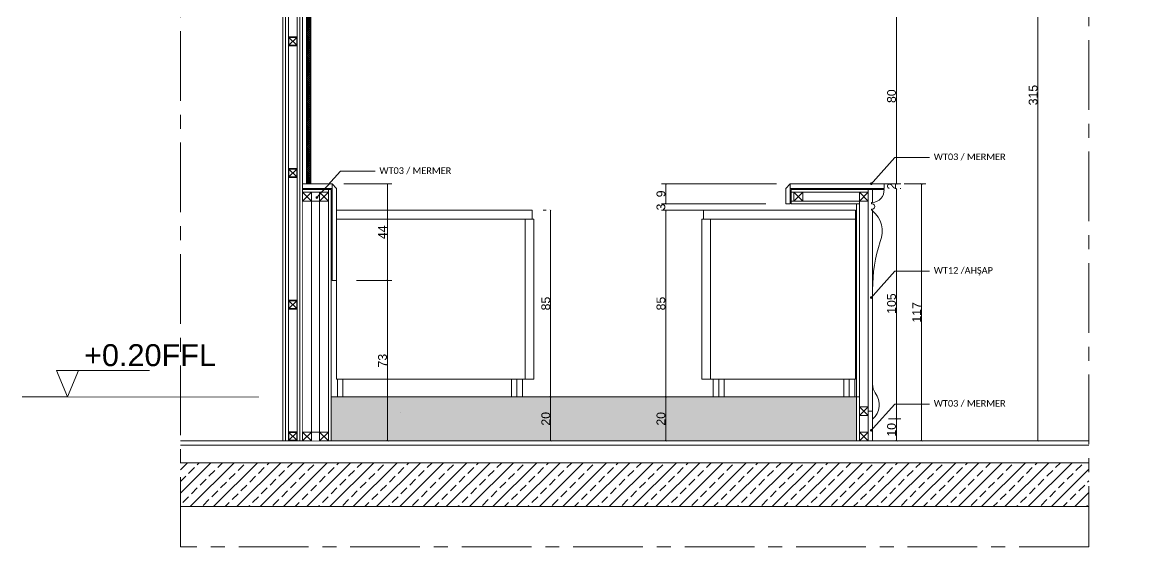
# Model space of a CAD drawing. Header units: millimetres. Extents: x 29001 to 40804, y -8833 to -5892.
# Drawn here: x 35260 to 35765, y -7241 to -7002 of the extents above; entities that cross this region are included whole.
import ezdxf
from ezdxf import colors
from ezdxf.entities.mleader import LeaderData, LeaderLine
from ezdxf.math import Vec2, Vec3

# ---------------------------------------------------------------- set-up
doc = ezdxf.new("R2010")
doc.units = ezdxf.units.MM
doc.linetypes.add('( Dashed )', pattern=[0.75, 0.5, -0.25])
doc.linetypes.add('CENTER', pattern=[50.8, 31.75, -6.35, 6.35, -6.35])
doc.layers.get('0').update_dxf_attribs({"lineweight": 0})
doc.layers.get('Defpoints').update_dxf_attribs({"lineweight": 0})
for name, color, linetype, lineweight in [('Auto-Metal', 71, 'Continuous', 0), ('wipeout', 254, 'Continuous', 0), ('xxx_Auto_Duvar_Duvar Gorunus 01', 253, 'Continuous', 0), ('xxx_Auto_Duvar_Duvar Plan Kesit', 7, 'Continuous', 0), ('xxx_Auto_Duvar_Yesil Alcipan', 93, 'Continuous', 0), ('xxx_Auto_Kaplama_Ahşap', 34, 'Continuous', 0), ('xxx_Auto_Kaplama_Ahşap Tarama', 16, 'Continuous', 0), ('xxx_Auto_Kaplama_Aluminyum', 133, 'Continuous', 0), ('xxx_Auto_Kaplama_Mermer', 23, 'Continuous', 0), ('xxx_Auto_Kaplama_Mermer Tarama', 45, 'Continuous', 0), ('xxx_Auto_Konstruksiyon_Metal', 141, 'Continuous', 0), ('xxx_Auto_Konstruksiyon_Metal Ince', 161, 'Continuous', 0), ('xxx_Auto_Olcu_Ic', 33, 'Continuous', 0), ('xxx_Auto_Tasiyici_KolonTarama', 253, 'Continuous', 0), ('xxx_Auto_Tefris_Mutfak', 251, 'Continuous', 0), ('xxx_Auto_Yardimci_Aks', 30, 'CENTER', 0), ('xxx_Auto_Yardimci_Kot', 21, 'Continuous', 0), ('xxx_Auto_Yardimci_Yazi', 7, 'Continuous', 0)]:
    doc.layers.add(name, color=color, linetype=linetype, lineweight=lineweight)
doc.styles.add('Arial', font='arial.ttf')
doc.styles.add('AUTOBAN', font='')
doc.styles.add('narrow', font='ARIALN.TTF', dxfattribs={"height": 4})
doc.styles.get("Standard").update_dxf_attribs({"font": 'arial.ttf'})
doc.styles.get('AUTOBAN').set_extended_font_data('Helvetica Normal Tr')
doc.dimstyles.new('AUTO_DIM_1-20', dxfattribs={"dimtxt": 4, "dimasz": 0.75, "dimexe": 2, "dimexo": 10, "dimgap": 0.2, "dimtad": 1, "dimdec": 0, "dimrnd": 0.5, "dimdsep": 46, "dimtxsty": 'AUTOBAN', "dimblk": 'ARCHTICK', "dimcen": 2, "dimclrd": 256, "dimclre": 256, "dimclrt": 256, "dimadec": 0, "dimazin": 0, "dimtfac": 1, "dimtdec": 0, "dimtix": 1, "dimtofl": 0, "dimtmove": 1, "dimatfit": 3, "dimfxl": 1, "dimtolj": 1, "dimtzin": 0, "dimlwd": -1, "dimlwe": -1, "dimarcsym": 0})

# ---------------------------------------------------------------- blocks, each defined once
blk = doc.blocks.new('40x40 kutu profil')
at = {"layer": 'xxx_Auto_Konstruksiyon_Metal'}
for points in [[(-1674.77, -595.98), (-1674.77, -599.98), (-1670.77, -599.98), (-1670.77, -595.98), (-1674.77, -595.98)], [(-1670.97, -596.18), (-1674.57, -599.78)], [(-1674.57, -596.18), (-1670.97, -599.78)]]:
    blk.add_lwpolyline(points, dxfattribs=at)
blk.add_lwpolyline([(-1674.57, -596.18), (-1674.57, -599.78), (-1670.97, -599.78), (-1670.97, -596.18)], close=True, dxfattribs=at)
blk = doc.blocks.new('5x5')
at = {"layer": 'xxx_Auto_Kaplama_Aluminyum'}
for p, q in [((5, 5), (0, 0)), ((5, 0), (0, 5))]:
    blk.add_line(p, q, dxfattribs=at)
blk.add_lwpolyline([(5, 0), (0, 0), (0, 5), (5, 5)], close=True, dxfattribs=at)
blk = doc.blocks.new('kes 01')
blk.add_wipeout([(0, 7), (0, 14), (2, 16), (44.84, 16), (44.84, 14), (44.34, 14), (44.34, 13.5), (44.84, 13.5), (44.81, 12.61), (44.66, 11.79), (44.29, 10.77), (43.87, 10.03), (43.42, 9.44), (42.9, 8.92), (42.35, 8.49), (41.68, 8.1), (41.07, 7.83), (40.38, 7.63), (39.99, 7.55), (39.57, 7.5), (39.07, 7.5), (39.07, 7), (39.57, 7), (39.82, 6.91), (40.13, 6.71), (40.31, 6.53), (40.42, 6.34), (40.51, 6.12), (40.56, 5.87), (40.54, 5.46), (40.48, 5.27), (40.36, 5.05), (40.16, 4.81), (40, 4.69), (39.7, 4.54), (39.57, 4.5), (39.07, 4.5), (39.07, 4), (39.57, 4), (39.57, 3.81), (39.78, 3.64), (39.96, 3.47), (40.31, 3.15), (40.53, 2.93), (40.75, 2.69), (40.97, 2.45), (41.11, 2.3), (41.25, 2.13), (41.41, 1.93), (41.57, 1.71), (41.7, 1.54), (41.92, 1.23), (42.04, 1.04), (42.23, 0.73), (42.35, 0.53), (42.48, 0.3), (42.59, 0.08), (42.73, -0.18), (42.85, -0.43), (42.96, -0.68), (43.09, -0.98), (43.22, -1.33), (43.32, -1.63), (43.49, -2.15), (43.7, -3.02), (43.88, -4.14), (43.93, -4.64), (43.96, -5.74), (43.9, -6.72), (43.76, -7.7), (43.56, -8.57), (43.28, -9.49), (43.01, -10.19), (42.75, -11.02), (42.62, -11.44), (42.25, -12.74), (41.91, -14.02), (41.44, -15.94), (41.05, -17.71), (40.75, -19.31), (40.36, -21.69), (40.17, -23.02), (40.07, -23.85), (39.89, -25.56), (39.73, -27.55), (39.64, -29.14), (39.61, -29.83), (39.59, -30.76), (39.57, -32.71), (39.57, -75.15), (39.92, -77.26), (40.36, -78.37), (41.5, -80.19), (42.12, -81.52), (42.57, -83.28), (42.61, -85.44), (42.29, -87.03), (41.81, -88.28), (40.91, -89.77), (39.57, -91.19), (39.57, -101), (32.32, -101), (32.32, -81), (32.32, -73), (-28.05, -73), (-28.05, -81), (-33.01, -81), (-33.01, -73), (-38.18, -73), (-38.18, 0), (-37.46, 0), (-37.46, 4), (31.82, 4), (32.32, -16), (32.32, 7)]).dxf.layer = 'wipeout'
at = {"layer": 'xxx_Auto_Duvar_Yesil Alcipan', "elevation": 0}
for points in [[(37.57, 12.25), (37.57, 13.5), (2.5, 13.5), (2.5, 12.25)], [(3.75, 12.25), (3.75, 8.25), (2.5, 8.25), (2.5, 12.25)], [(33.57, 7), (33.57, 8.25), (2.5, 8.25), (2.5, 7)], [(32.32, -101), (33.57, -101), (33.57, 7), (32.32, 7)]]:
    blk.add_lwpolyline(points, close=True, dxfattribs=at)
at = {"layer": 'xxx_Auto_Kaplama_Ahşap', "elevation": 0}
for points in [[(37.57, -87.5), (39.57, -87.5), (39.57, 4), (39.07, 4), (39.07, 4.5), (39.57, 4.5, 0.799999), (39.57, 7), (39.07, 7), (39.07, 7.5), (39.57, 7.5, 0.403291), (44.84, 13.5), (37.57, 13.5)], [(39.57, -75.15, 0.136772), (40.82, -79.19, -0.40283), (39.57, -91.19)]]:
    blk.add_lwpolyline(points, format="xyb", close=True, dxfattribs=at)
blk.add_lwpolyline([(39.57, 7.5), (39.57, 13.5)], dxfattribs=at)
blk.add_lwpolyline([(39.57, -32.19), (39.57, 3.81, -0.33204), (43.01, -10.19, 0.076082), (39.57, -32.19)], format="xyb", dxfattribs=at)
at = {"layer": 'xxx_Auto_Kaplama_Aluminyum'}
for points in [[(31.82, -73), (-38.18, -73), (-38.18, 0), (31.82, 0)], [(-37.46, 4), (31.82, 4), (31.82, 0), (-37.46, 0)], [(26.49, -81), (28.96, -81), (28.96, -73), (26.49, -73)], [(28.98, -81), (31.45, -81), (31.45, -73), (28.98, -73)]]:
    blk.add_lwpolyline(points, close=True, dxfattribs=at)
at = {"layer": 'xxx_Auto_Kaplama_Aluminyum', "elevation": 0}
for points in [[(-38.18, 0), (-34.24, 0), (-34.24, -73), (-38.18, -73)], [(-33.01, -81), (-30.54, -81), (-30.54, -73), (-33.01, -73)], [(-30.53, -81), (-28.05, -81), (-28.05, -73), (-30.53, -73)]]:
    blk.add_lwpolyline(points, close=True, dxfattribs=at)
at = {"layer": 'xxx_Auto_Kaplama_Mermer'}
for points in [[(2, 7), (2, 16), (0, 14), (0, 7)], [(2, 16), (44.84, 16), (44.84, 14), (2, 14)]]:
    blk.add_lwpolyline(points, close=True, dxfattribs=at)
at = {"layer": 'xxx_Auto_Kaplama_Mermer', "elevation": 0}
blk.add_lwpolyline([(44.34, 14), (44.34, 13.5)], dxfattribs=at)
blk.add_lwpolyline([(37.57, -101), (39.57, -101), (39.57, -87.5), (37.57, -87.5)], close=True, dxfattribs=at)
at = {"layer": 'xxx_Auto_Tefris_Mutfak', "elevation": 0}
for points in [[(32.32, -81), (33.32, -81)], [(39.57, -101), (37.57, -101)]]:
    blk.add_lwpolyline(points, dxfattribs=at)
at = {"layer": 'Auto-Metal', "xscale": -0.8, "yscale": 0.8, "zscale": 0.8}
for p in [(7.75, 8.25, 0), (37.57, 8.25, 0), (37.57, -89.5, 0), (37.57, -101, 0)]:
    blk.add_blockref('5x5', p, dxfattribs=at)
blk = doc.blocks.new('xx arka tezg')
blk.add_wipeout([(-104.59, 39), (-91.09, 39), (-89.09, 37), (-89.09, 27.02), (0, 27.02), (0, 23.02), (0.72, 23.02), (0.72, -50), (-4.45, -50), (-4.45, -58), (-9.41, -58), (-9.41, -50), (-91.59, -50), (-91.59, -78), (-104.59, -78)]).translate(0, 0, 0).dxf.layer = 'wipeout'
at = {"layer": 'xxx_Auto_Duvar_Yesil Alcipan', "elevation": 0}
for points in [[(-104.59, 35.25), (-104.59, 36.5), (-92.84, 36.5), (-92.84, 35.25)], [(-92.84, 36.5), (-92.84, -78), (-91.59, -78), (-91.59, 36.5)]]:
    blk.add_lwpolyline(points, close=True, dxfattribs=at)
at = {"layer": 'xxx_Auto_Kaplama_Aluminyum'}
for p, q in [((0.72, 23.02, -0.05), (-88.09, 23.02, 0)), ((0.72, -50, -0.05), (-88.09, -50))]:
    blk.add_line(p, q, dxfattribs=at)
for points in [[(0, 27.02), (-89.09, 27.02), (-89.09, 23.02), (0, 23.02)], [(-89.09, -50), (0.72, -50), (0.72, 23.02), (-89.09, 23.02)], [(-86.25, -58), (-88.72, -58), (-88.72, -50), (-86.25, -50)]]:
    blk.add_lwpolyline(points, close=True, dxfattribs=at)
at = {"layer": 'xxx_Auto_Kaplama_Aluminyum', "elevation": 0}
for points in [[(0.72, 23.02), (-3.22, 23.02), (-3.22, -50), (0.72, -50)], [(-6.94, -58), (-9.41, -58), (-9.41, -50), (-6.94, -50)], [(-4.45, -58), (-6.93, -58), (-6.93, -50), (-4.45, -50)]]:
    blk.add_lwpolyline(points, close=True, dxfattribs=at)
at = {"layer": 'xxx_Auto_Kaplama_Mermer', "elevation": 0}
blk.add_lwpolyline([(-104.59, 39), (-104.59, 37), (-91.09, 37), (-91.09, 39)], close=True, dxfattribs=at)
at = {"layer": 'xxx_Auto_Kaplama_Mermer'}
blk.add_lwpolyline([(-91.09, -5), (-91.09, 39), (-89.09, 37), (-89.09, -5)], close=True, dxfattribs=at)
at = {"layer": 'xxx_Auto_Konstruksiyon_Metal Ince', "linetype": 'Continuous', "elevation": 0}
blk.add_lwpolyline([(-96.84, 31.25), (-104.59, 31.25), (-104.59, 35.25), (-96.84, 35.25)], close=True, dxfattribs=at)
at = {"layer": 'xxx_Auto_Konstruksiyon_Metal Ince', "linetype": 'Continuous'}
for points, elevation in [([(-100.59, 31.25), (-100.59, -74)], -0.05), ([(-96.84, 31.25), (-96.84, -74)], 0), ([(-100.59, -74), (-96.84, -74)], -0.05)]:
    blk.add_lwpolyline(points, dxfattribs=dict(at, elevation=elevation))
at = {"layer": 'Auto-Metal', "xscale": -0.8, "yscale": 0.8, "zscale": 0.8}
for p in [(-100.59, 31.25, -0.05), (-92.84, 31.25, 0), (-100.59, -78, -0.05), (-92.84, -78, 0)]:
    blk.add_blockref('5x5', p, dxfattribs=at)
blk = doc.blocks.new('yük dos 20cm')
at = {"true_color": 0x7e837c}
h = blk.add_hatch(color=8, dxfattribs=at)
h.dxf.hatch_style = 1
h.paths.add_polyline_path([(0, -20), (239.46, -20.02), (239.46, -0.02), (0, 0)])
at = {"layer": 'xxx_Auto_Kaplama_Mermer'}
blk.add_lwpolyline([(0, -20), (239.46, -20), (239.46, 0), (0, 0)], close=True, dxfattribs=at)
blk = doc.blocks.new('_ArchTick')
at = {"color": 0, "linetype": 'ByBlock', "const_width": 0.15}
blk.add_lwpolyline([(-0.5, -0.5), (0.5, 0.5)], dxfattribs=at)
blk = doc.blocks.new('*D233')
at = {"layer": 'Defpoints', "color": 0, "transparency": 16777216}
for p in [(35651.99, -7075.33), (35669.94, -7075.33), (35668.23, -7192.33, 0.02)]:
    blk.add_point(p, dxfattribs=at)
at = {"layer": 'xxx_Auto_Olcu_Ic', "transparency": 16777216}
for p, q in [((35661.99, -7075.33), (35671.94, -7075.33)), ((35669.94, -7192.33), (35669.94, -7075.33)), ((35678.23, -7192.33), (35671.94, -7192.33))]:
    blk.add_line(p, q, dxfattribs=at)
at = {"layer": 'xxx_Auto_Olcu_Ic', "transparency": 16777216, "xscale": 0.75, "yscale": 0.75, "zscale": 0.75}
for p, rotation in [((35669.94, -7075.33), 90), ((35669.94, -7192.33), 270)]:
    blk.add_blockref('_ArchTick', p, dxfattribs=dict(at, rotation=rotation))
at = {"layer": 'xxx_Auto_Olcu_Ic', "transparency": 16777216, "insert": (35667.74, -7133.83), "char_height": 4, "attachment_point": 5, "rotation": 90, "style": 'AUTOBAN'}
blk.add_mtext('\\A1;117', dxfattribs=at)
blk = doc.blocks.new('*D234')
at = {"layer": 'Defpoints', "color": 0, "transparency": 16777216}
for p in [(35644.72, -6995.32), (35658.5, -6995.32), (35640.55, -7075.33)]:
    blk.add_point(p, dxfattribs=at)
at = {"layer": 'xxx_Auto_Olcu_Ic', "transparency": 16777216}
for p, q in [((35654.72, -6995.32), (35660.5, -6995.32)), ((35658.5, -7075.33), (35658.5, -6995.32)), ((35650.55, -7075.33), (35660.5, -7075.33))]:
    blk.add_line(p, q, dxfattribs=at)
at = {"layer": 'xxx_Auto_Olcu_Ic', "transparency": 16777216, "xscale": 0.75, "yscale": 0.75, "zscale": 0.75}
for p, rotation in [((35658.5, -6995.32), 90), ((35658.5, -7075.33), 270)]:
    blk.add_blockref('_ArchTick', p, dxfattribs=dict(at, rotation=rotation))
at = {"layer": 'xxx_Auto_Olcu_Ic', "transparency": 16777216, "insert": (35656.3, -7035.32), "char_height": 4, "attachment_point": 5, "rotation": 90, "style": 'AUTOBAN'}
blk.add_mtext('\\A1;80', dxfattribs=at)
blk = doc.blocks.new('_Dot')
at = {"color": 0, "linetype": 'ByBlock', "lineweight": -2}
blk.add_line((-0.5, 0), (-1, 0), dxfattribs=at)
at = {"color": 0, "linetype": 'ByBlock', "const_width": 0.5}
blk.add_lwpolyline([(-0.25, 0, 1), (0.25, 0, 1)], format="xyb", close=True, dxfattribs=at)
blk = doc.blocks.new('*D236')
at = {"layer": 'Defpoints', "color": 0, "transparency": 16777216}
for p in [(35507.57, -7087.31, 0.05), (35500.94, -7172.31), (35507.57, -7172.31, 0.05)]:
    blk.add_point(p, dxfattribs=at)
at = {"layer": 'xxx_Auto_Olcu_Ic', "transparency": 16777216}
for p, q in [((35497.57, -7087.31), (35498.94, -7087.31)), ((35500.94, -7087.31), (35500.94, -7172.31)), ((35497.57, -7172.31), (35498.94, -7172.31))]:
    blk.add_line(p, q, dxfattribs=at)
at = {"layer": 'xxx_Auto_Olcu_Ic', "transparency": 16777216, "xscale": 0.75, "yscale": 0.75, "zscale": 0.75}
for p, rotation in [((35500.94, -7087.31), 90), ((35500.94, -7172.31), 270)]:
    blk.add_blockref('_ArchTick', p, dxfattribs=dict(at, rotation=rotation))
at = {"layer": 'xxx_Auto_Olcu_Ic', "transparency": 16777216, "insert": (35498.74, -7129.81), "char_height": 4, "attachment_point": 5, "rotation": 90, "style": 'AUTOBAN'}
blk.add_mtext('\\A1;85', dxfattribs=at)
blk = doc.blocks.new('*D237')
at = {"layer": 'Defpoints', "color": 0, "transparency": 16777216}
for p in [(35644.91, -7182.31, 0), (35658.5, -7182.31), (35644.91, -7192.33)]:
    blk.add_point(p, dxfattribs=at)
at = {"layer": 'xxx_Auto_Olcu_Ic', "transparency": 16777216}
for p, q in [((35654.91, -7182.31), (35660.5, -7182.31)), ((35658.5, -7192.33), (35658.5, -7182.31)), ((35654.91, -7192.33), (35660.5, -7192.33))]:
    blk.add_line(p, q, dxfattribs=at)
at = {"layer": 'xxx_Auto_Olcu_Ic', "transparency": 16777216, "xscale": 0.75, "yscale": 0.75, "zscale": 0.75}
for p, rotation in [((35658.5, -7182.31), 90), ((35658.5, -7192.33), 270)]:
    blk.add_blockref('_ArchTick', p, dxfattribs=dict(at, rotation=rotation))
at = {"layer": 'xxx_Auto_Olcu_Ic', "transparency": 16777216, "insert": (35656.3, -7187.32), "char_height": 4, "attachment_point": 5, "rotation": 90, "style": 'AUTOBAN'}
blk.add_mtext('\\A1;10', dxfattribs=at)
blk = doc.blocks.new('*D238')
at = {"layer": 'Defpoints', "color": 0, "transparency": 16777216}
for p in [(35650.18, -7077.33), (35658.5, -7077.33), (35644.91, -7182.31, 0)]:
    blk.add_point(p, dxfattribs=at)
at = {"layer": 'xxx_Auto_Olcu_Ic', "transparency": 16777216}
for p, q in [((35658.5, -7182.31), (35658.5, -7077.33)), ((35660.18, -7077.33), (35660.5, -7077.33)), ((35654.91, -7182.31), (35660.5, -7182.31))]:
    blk.add_line(p, q, dxfattribs=at)
at = {"layer": 'xxx_Auto_Olcu_Ic', "transparency": 16777216, "xscale": 0.75, "yscale": 0.75, "zscale": 0.75}
for p, rotation in [((35658.5, -7077.33), 90), ((35658.5, -7182.31), 270)]:
    blk.add_blockref('_ArchTick', p, dxfattribs=dict(at, rotation=rotation))
at = {"layer": 'xxx_Auto_Olcu_Ic', "transparency": 16777216, "insert": (35656.3, -7129.82), "char_height": 4, "attachment_point": 5, "rotation": 90, "style": 'AUTOBAN'}
blk.add_mtext('\\A1;105', dxfattribs=at)
blk = doc.blocks.new('*D239')
at = {"layer": 'Defpoints', "color": 0, "transparency": 16777216}
for p in [(35650.18, -7075.33), (35650.18, -7077.33), (35658.5, -7075.33)]:
    blk.add_point(p, dxfattribs=at)
at = {"layer": 'xxx_Auto_Olcu_Ic', "transparency": 16777216}
for p, q in [((35658.5, -7075.33), (35658.5, -7074.58)), ((35658.5, -7077.33), (35658.5, -7078.08)), ((35660.18, -7075.33), (35660.5, -7075.33)), ((35660.18, -7077.33), (35660.5, -7077.33))]:
    blk.add_line(p, q, dxfattribs=at)
at = {"layer": 'xxx_Auto_Olcu_Ic', "transparency": 16777216, "xscale": 0.75, "yscale": 0.75, "zscale": 0.75}
for p, rotation in [((35658.5, -7075.33), 270), ((35658.5, -7077.33), 90)]:
    blk.add_blockref('_ArchTick', p, dxfattribs=dict(at, rotation=rotation))
at = {"layer": 'xxx_Auto_Olcu_Ic', "transparency": 16777216, "insert": (35656.3, -7076.33), "char_height": 4, "attachment_point": 5, "rotation": 90, "style": 'AUTOBAN'}
blk.add_mtext('\\A1;2', dxfattribs=at)
blk = doc.blocks.new('*D240')
at = {"layer": 'Defpoints', "color": 0, "transparency": 16777216}
for p in [(35505.19, -7172.31, 0.05), (35500.94, -7192.31), (35505.19, -7192.31, 0.05)]:
    blk.add_point(p, dxfattribs=at)
at = {"layer": 'xxx_Auto_Olcu_Ic', "transparency": 16777216}
for p, q in [((35495.19, -7172.31), (35498.94, -7172.31)), ((35500.94, -7172.31), (35500.94, -7192.31)), ((35495.19, -7192.31), (35498.94, -7192.31))]:
    blk.add_line(p, q, dxfattribs=at)
at = {"layer": 'xxx_Auto_Olcu_Ic', "transparency": 16777216, "xscale": 0.75, "yscale": 0.75, "zscale": 0.75}
for p, rotation in [((35500.94, -7172.31), 90), ((35500.94, -7192.31), 270)]:
    blk.add_blockref('_ArchTick', p, dxfattribs=dict(at, rotation=rotation))
at = {"layer": 'xxx_Auto_Olcu_Ic', "transparency": 16777216, "insert": (35498.74, -7182.31), "char_height": 4, "attachment_point": 5, "rotation": 90, "style": 'AUTOBAN'}
blk.add_mtext('\\A1;20', dxfattribs=at)
blk = doc.blocks.new('*D241')
at = {"layer": 'Defpoints', "color": 0, "transparency": 16777216}
for p in [(35553.42, -7172.31), (35566.91, -7172.31, 0.05), (35566.91, -7192.33, 0.02)]:
    blk.add_point(p, dxfattribs=at)
at = {"layer": 'xxx_Auto_Olcu_Ic', "transparency": 16777216}
for p, q in [((35556.91, -7172.31), (35551.42, -7172.31)), ((35553.42, -7192.33), (35553.42, -7172.31)), ((35556.91, -7192.33), (35551.42, -7192.33))]:
    blk.add_line(p, q, dxfattribs=at)
at = {"layer": 'xxx_Auto_Olcu_Ic', "transparency": 16777216, "xscale": 0.75, "yscale": 0.75, "zscale": 0.75}
for p, rotation in [((35553.42, -7172.31), 90), ((35553.42, -7192.33), 270)]:
    blk.add_blockref('_ArchTick', p, dxfattribs=dict(at, rotation=rotation))
at = {"layer": 'xxx_Auto_Olcu_Ic', "transparency": 16777216, "insert": (35551.22, -7182.32), "char_height": 4, "attachment_point": 5, "rotation": 90, "style": 'AUTOBAN'}
blk.add_mtext('\\A1;20', dxfattribs=at)
blk = doc.blocks.new('*D242')
at = {"layer": 'Defpoints', "color": 0, "transparency": 16777216}
for p in [(35553.42, -7087.33), (35585.05, -7087.33), (35566.91, -7172.31, 0.05)]:
    blk.add_point(p, dxfattribs=at)
at = {"layer": 'xxx_Auto_Olcu_Ic', "transparency": 16777216}
for p, q in [((35575.05, -7087.33), (35551.42, -7087.33)), ((35553.42, -7172.31), (35553.42, -7087.33)), ((35556.91, -7172.31), (35551.42, -7172.31))]:
    blk.add_line(p, q, dxfattribs=at)
at = {"layer": 'xxx_Auto_Olcu_Ic', "transparency": 16777216, "xscale": 0.75, "yscale": 0.75, "zscale": 0.75}
for p, rotation in [((35553.42, -7087.33), 90), ((35553.42, -7172.31), 270)]:
    blk.add_blockref('_ArchTick', p, dxfattribs=dict(at, rotation=rotation))
at = {"layer": 'xxx_Auto_Olcu_Ic', "transparency": 16777216, "insert": (35551.22, -7129.82), "char_height": 4, "attachment_point": 5, "rotation": 90, "style": 'AUTOBAN'}
blk.add_mtext('\\A1;85', dxfattribs=at)
blk = doc.blocks.new('*D243')
at = {"layer": 'Defpoints', "color": 0, "transparency": 16777216}
for p in [(35553.42, -7084.33), (35585.05, -7087.33), (35609.06, -7084.33)]:
    blk.add_point(p, dxfattribs=at)
at = {"layer": 'xxx_Auto_Olcu_Ic', "transparency": 16777216}
for p, q in [((35599.06, -7084.33), (35551.42, -7084.33)), ((35575.05, -7087.33), (35551.42, -7087.33)), ((35553.42, -7084.33), (35553.42, -7083.58)), ((35553.42, -7087.33), (35553.42, -7088.08))]:
    blk.add_line(p, q, dxfattribs=at)
at = {"layer": 'xxx_Auto_Olcu_Ic', "transparency": 16777216, "xscale": 0.75, "yscale": 0.75, "zscale": 0.75}
for p, rotation in [((35553.42, -7084.33), 270), ((35553.42, -7087.33), 90)]:
    blk.add_blockref('_ArchTick', p, dxfattribs=dict(at, rotation=rotation))
at = {"layer": 'xxx_Auto_Olcu_Ic', "transparency": 16777216, "insert": (35551.22, -7085.83), "char_height": 4, "attachment_point": 5, "rotation": 90, "style": 'AUTOBAN'}
blk.add_mtext('\\A1;3', dxfattribs=at)
blk = doc.blocks.new('*D244')
at = {"layer": 'Defpoints', "color": 0, "transparency": 16777216}
for p in [(35553.42, -7075.33), (35613.83, -7075.33), (35609.06, -7084.33)]:
    blk.add_point(p, dxfattribs=at)
at = {"layer": 'xxx_Auto_Olcu_Ic', "transparency": 16777216}
for p, q in [((35603.83, -7075.33), (35551.42, -7075.33)), ((35553.42, -7084.33), (35553.42, -7075.33)), ((35599.06, -7084.33), (35551.42, -7084.33))]:
    blk.add_line(p, q, dxfattribs=at)
at = {"layer": 'xxx_Auto_Olcu_Ic', "transparency": 16777216, "xscale": 0.75, "yscale": 0.75, "zscale": 0.75}
for p, rotation in [((35553.42, -7075.33), 90), ((35553.42, -7084.33), 270)]:
    blk.add_blockref('_ArchTick', p, dxfattribs=dict(at, rotation=rotation))
at = {"layer": 'xxx_Auto_Olcu_Ic', "transparency": 16777216, "insert": (35551.22, -7079.83), "char_height": 4, "attachment_point": 5, "rotation": 90, "style": 'AUTOBAN'}
blk.add_mtext('\\A1;9', dxfattribs=at)
blk = doc.blocks.new('*D245')
at = {"layer": 'Defpoints', "color": 0, "transparency": 16777216}
for p in [(35402.41, -7119.33, 0.05), (35426.53, -7119.33), (35411.77, -7192.33, -2.8)]:
    blk.add_point(p, dxfattribs=at)
at = {"layer": 'xxx_Auto_Olcu_Ic', "transparency": 16777216}
for p, q in [((35412.41, -7119.33), (35428.53, -7119.33)), ((35426.53, -7192.33), (35426.53, -7119.33)), ((35421.77, -7192.33), (35428.53, -7192.33))]:
    blk.add_line(p, q, dxfattribs=at)
at = {"layer": 'xxx_Auto_Olcu_Ic', "transparency": 16777216, "xscale": 0.75, "yscale": 0.75, "zscale": 0.75}
for p, rotation in [((35426.53, -7119.33), 90), ((35426.53, -7192.33), 270)]:
    blk.add_blockref('_ArchTick', p, dxfattribs=dict(at, rotation=rotation))
at = {"layer": 'xxx_Auto_Olcu_Ic', "transparency": 16777216, "insert": (35424.33, -7155.83), "char_height": 4, "attachment_point": 5, "rotation": 90, "style": 'AUTOBAN'}
blk.add_mtext('\\A1;73', dxfattribs=at)
blk = doc.blocks.new('*D246')
at = {"layer": 'Defpoints', "color": 0, "transparency": 16777216}
for p in [(35396.69, -7075.33, 0.05), (35426.53, -7075.33), (35402.41, -7119.33, 0.05)]:
    blk.add_point(p, dxfattribs=at)
at = {"layer": 'xxx_Auto_Olcu_Ic', "transparency": 16777216}
for p, q in [((35406.69, -7075.33), (35428.53, -7075.33)), ((35426.53, -7119.33), (35426.53, -7075.33)), ((35412.41, -7119.33), (35428.53, -7119.33))]:
    blk.add_line(p, q, dxfattribs=at)
at = {"layer": 'xxx_Auto_Olcu_Ic', "transparency": 16777216, "xscale": 0.75, "yscale": 0.75, "zscale": 0.75}
for p, rotation in [((35426.53, -7075.33), 90), ((35426.53, -7119.33), 270)]:
    blk.add_blockref('_ArchTick', p, dxfattribs=dict(at, rotation=rotation))
at = {"layer": 'xxx_Auto_Olcu_Ic', "transparency": 16777216, "insert": (35424.33, -7097.33), "char_height": 4, "attachment_point": 5, "rotation": 90, "style": 'AUTOBAN'}
blk.add_mtext('\\A1;44', dxfattribs=at)
blk = doc.blocks.new('*D247')
at = {"layer": 'Defpoints', "color": 0, "transparency": 16777216}
for p in [(35720.62, -6877.33, 0), (35723.03, -6877.33), (35720.62, -7192.33, 0.02)]:
    blk.add_point(p, dxfattribs=at)
at = {"layer": 'xxx_Auto_Olcu_Ic', "transparency": 16777216}
for p, q in [((35723.03, -7192.33), (35723.03, -6877.33)), ((35730.62, -6877.33), (35725.03, -6877.33)), ((35730.62, -7192.33), (35725.03, -7192.33))]:
    blk.add_line(p, q, dxfattribs=at)
at = {"layer": 'xxx_Auto_Olcu_Ic', "transparency": 16777216, "xscale": 0.75, "yscale": 0.75, "zscale": 0.75}
for p, rotation in [((35723.03, -6877.33), 90), ((35723.03, -7192.33), 270)]:
    blk.add_blockref('_ArchTick', p, dxfattribs=dict(at, rotation=rotation))
at = {"layer": 'xxx_Auto_Olcu_Ic', "transparency": 16777216, "insert": (35720.83, -7034.83), "char_height": 4, "attachment_point": 5, "rotation": 90, "style": 'AUTOBAN'}
blk.add_mtext('\\A1;315', dxfattribs=at)
blk = doc.blocks.new('AUTOBAN_TAG_HEIGHTS')
at = {"extrusion": (4.37748e-19, -0.000522952, 1)}
for p, q in [((-31588, 44961.5, 0), (-31164.1, 44961.5, 0)), ((-31744.5, 44841.5, 0), (-31538, 44841.5, 0))]:
    blk.add_line(p, q, dxfattribs=at)
at = {"elevation": 0}
blk.add_lwpolyline([(-31588, 44961.5), (-31538, 44841.5), (-31488, 44961.5)], dxfattribs=at)
at = {"extrusion": (4.37748e-19, -0.000522952, 1)}
for tag, p in [('FFL_LEVEL', (-31462.6, 44901.5, -23.5)), ('SSL_LEVEL', (-31462.6, 44797.4, -23.4))]:
    blk.add_attdef(tag, p, '', height=100, dxfattribs=at)

msp = doc.modelspace()

# ---------------------------------------------------------------- hatches: boundary and pattern name
at = {"layer": 'xxx_Auto_Kaplama_Ahşap Tarama', "linetype": 'Continuous'}
h = msp.add_hatch(dxfattribs=at)
h.set_pattern_fill('ANSI37', color=256, scale=0.2)
h.set_pattern_definition([(45, (-27946.1634, 38941.3167), (-0.449012806, 0.449012806), []), (135, (-27946.1634, 38941.3167), (-0.449012806, -0.449012806), [])])
h.paths.add_polyline_path([(35391.72, -6877.33), (35389.72, -6877.33), (35389.72, -7082.33), (35391.72, -7082.33)])
h.paths.add_polyline_path([(35389.72, -6877.33), (35389.72, -7082.33)], flags=16)
at = {"layer": 'xxx_Auto_Tasiyici_KolonTarama'}
h = msp.add_hatch(dxfattribs=at)
h.set_pattern_fill('ANSI33', color=256, scale=30)
h.set_pattern_definition([(45, (-17593.6515, -31048.194), (-5.3033009, 5.3033009), []), (45, (-17588.348, -31048.194), (-5.3033009, 5.3033009), [3.75, -1.875])])
h.paths.add_polyline_path([(35332.3, -7202.33), (35332.3, -7222.33), (35746.18, -7222.33), (35746.18, -7202.33)])

# ---------------------------------------------------------------- linework, layer by layer
msp.add_line((35746.18, -7202.33), (35332.3, -7202.33))
at = {"layer": 'xxx_Auto_Duvar_Duvar Gorunus 01', "linetype": 'Continuous', "elevation": 4.59}
msp.add_lwpolyline([(35432.32, -7179.31), (35432.32, -7179.31)], dxfattribs=at)
at = {"layer": 'xxx_Auto_Duvar_Duvar Plan Kesit'}
for points in [[(35332.3, -7202.33), (35746.18, -7202.33)], [(35746.18, -7222.33), (35332.3, -7222.33)]]:
    msp.add_lwpolyline(points, dxfattribs=at)
at = {"layer": 'xxx_Auto_Duvar_Yesil Alcipan'}
for points in [[(35380.17, -6704.33), (35378.92, -6704.33), (35378.92, -7192.33), (35380.17, -7192.33)], [(35381.42, -6704.33), (35380.17, -6704.33), (35380.17, -7192.33), (35381.42, -7192.33)], [(35386.67, -6704.33), (35385.42, -6704.33), (35385.42, -7192.33), (35386.67, -7192.33)], [(35387.92, -6704.33), (35386.67, -6704.33), (35386.67, -7192.33), (35387.92, -7192.33)]]:
    msp.add_lwpolyline(points, close=True, dxfattribs=at)
at = {"layer": 'xxx_Auto_Kaplama_Ahşap'}
for points in [[(35389.72, -6877.33), (35387.92, -6877.33), (35387.92, -7082.33), (35389.72, -7082.33)], [(35391.72, -6877.33), (35389.72, -6877.33), (35389.72, -7082.33), (35391.72, -7082.33)]]:
    msp.add_lwpolyline(points, close=True, dxfattribs=at)
at = {"layer": 'xxx_Auto_Kaplama_Ahşap', "elevation": 0.05}
msp.add_lwpolyline([(35387.92, -7082.33), (35387.92, -6879.32)], dxfattribs=at)
at = {"layer": 'xxx_Auto_Kaplama_Mermer', "elevation": 0.02}
for points in [[(35746.18, -7192.33), (35332.3, -7192.33)], [(35746.18, -7194.33), (35332.3, -7194.33)]]:
    msp.add_lwpolyline(points, dxfattribs=at)
at = {"layer": 'xxx_Auto_Kaplama_Mermer Tarama', "linetype": 'Continuous', "elevation": -2.8}
msp.add_lwpolyline([(35391.72, -7192.33), (35431.82, -7192.33)], dxfattribs=at)
at = {"layer": 'xxx_Auto_Konstruksiyon_Metal'}
msp.add_lwpolyline([(35385.42, -7188.33), (35385.42, -6704.33)], dxfattribs=at)
at = {"layer": 'xxx_Auto_Yardimci_Kot', "linetype": '( Dashed )', "ltscale": 10, "const_width": 0.3, "elevation": 0}
msp.add_lwpolyline([(35280.76, -7172.33), (35367.98, -7172.33)], dxfattribs=at)

# ---------------------------------------------------------------- block references
at = {"layer": 'xxx_Auto_Konstruksiyon_Metal', "xscale": -1, "rotation": 180}
for p in [(37056.19, -7608.3), (37056.18, -7668.3), (37056.18, -7728.3), (37056.18, -7788.3)]:
    msp.add_blockref('40x40 kutu profil', p, dxfattribs=at)
at = {"layer": 'xxx_Auto_Yardimci_Kot'}
ref = msp.add_blockref('AUTOBAN_TAG_HEIGHTS', (38434.56, -11656.47, 0), dxfattribs=dict(at, xscale=0.1, yscale=0.1, zscale=0.1))
ref.add_attrib('FFL_LEVEL', '+0.20FFL', (35288.3, -7158.32, 3.74), dxfattribs={"layer": '0', "extrusion": (4.37748e-19, -0.000522952, 1), "height": 10, "style": 'Arial'})

# ---------------------------------------------------------------- dimensions: what is measured, and where the dimension line sits
at = {"layer": 'xxx_Auto_Olcu_Ic'}
for base, p1, p2, picture, middle in [((35723.03, -6877.33), (35720.62, -7192.33, 0.02), (35720.62, -6877.33, 0), '*D247', (35720.83, -7034.83)), ((35500.94, -7172.31), (35507.57, -7087.31, 0.05), (35507.57, -7172.31, 0.05), '*D236', (35498.74, -7129.81)), ((35553.42, -7172.31), (35566.91, -7192.33, 0.02), (35566.91, -7172.31, 0.05), '*D241', (35551.22, -7182.32))]:
    dim = msp.add_linear_dim(base=base, p1=p1, p2=p2, angle=90, dimstyle='AUTO_DIM_1-20', dxfattribs=at)
    dim.commit()
    dim.dimension.update_dxf_attribs({"geometry": picture, "text_midpoint": middle})

# ---------------------------------------------------------------- next in the draw order: block references
at = {"color": 3}
for name, p in [('xx arka tezg', (35492.5, -7114.33, 0.05)), ('kes 01', (35608.06, -7091.33))]:
    msp.add_blockref(name, p, dxfattribs=at)

# ---------------------------------------------------------------- next in the draw order: linework, layer by layer
at = {"layer": 'xxx_Auto_Yardimci_Aks'}
msp.add_lwpolyline([(35332.3, -6654.19), (35746.18, -6654.19), (35746.18, -7240.64), (35332.3, -7240.64)], close=True, dxfattribs=at)

# ---------------------------------------------------------------- next in the draw order: block references
at = {"color": 3}
msp.add_blockref('yük dos 20cm', (35400.91, -7172.31, 0.05), dxfattribs=at)

# ---------------------------------------------------------------- next in the draw order: dimensions: what is measured, and where the dimension line sits
at = {"layer": 'xxx_Auto_Olcu_Ic'}
for base, p1, p2, picture, middle in [((35658.5, -6995.32), (35640.55, -7075.33), (35644.72, -6995.32), '*D234', (35656.3, -7035.32)), ((35426.53, -7075.33), (35402.41, -7119.33, 0.05), (35396.69, -7075.33, 0.05), '*D246', (35424.33, -7097.33)), ((35553.42, -7075.33), (35609.06, -7084.33), (35613.83, -7075.33), '*D244', (35551.22, -7079.83)), ((35658.5, -7077.33), (35644.91, -7182.31, 0), (35650.18, -7077.33), '*D238', (35656.3, -7129.82)), ((35658.5, -7075.33), (35650.18, -7077.33), (35650.18, -7075.33), '*D239', (35656.3, -7076.33)), ((35669.94, -7075.33), (35668.23, -7192.33, 0.02), (35651.99, -7075.33), '*D233', (35667.74, -7133.83)), ((35553.42, -7084.33), (35585.05, -7087.33), (35609.06, -7084.33), '*D243', (35551.22, -7085.83)), ((35553.42, -7087.33), (35566.91, -7172.31, 0.05), (35585.05, -7087.33), '*D242', (35551.22, -7129.82)), ((35426.53, -7119.33), (35411.77, -7192.33, -2.8), (35402.41, -7119.33, 0.05), '*D245', (35424.33, -7155.83)), ((35500.94, -7192.31), (35505.19, -7172.31, 0.05), (35505.19, -7192.31, 0.05), '*D240', (35498.74, -7182.31)), ((35658.5, -7182.31), (35644.91, -7192.33), (35644.91, -7182.31, 0), '*D237', (35656.3, -7187.32))]:
    dim = msp.add_linear_dim(base=base, p1=p1, p2=p2, angle=90, dimstyle='AUTO_DIM_1-20', dxfattribs=at)
    dim.commit()
    dim.dimension.update_dxf_attribs({"geometry": picture, "text_midpoint": middle})

# ---------------------------------------------------------------- next in the draw order: leaders
at = {"layer": 'xxx_Auto_Yardimci_Yazi'}
ml = msp.add_multileader_mtext('Standard', dxfattribs=at)
ml.set_content('{\\fCalibri Light|b0|i0|c162|p34;WT03 / MERMER}', color=256, style='narrow')
ml.set_leader_properties(color=256, linetype='ByLayer', lineweight=-1)
ml.set_arrow_properties(name='DOT')
ml.build(insert=Vec2(0, 0))
ml.multileader.update_dxf_attribs({"dogleg_length": 49.61, "arrow_head_size": 1.2})
ctx = ml.context
ctx.base_point, ctx.char_height, ctx.arrow_head_size, ctx.plane_origin = Vec3(35673.55, -7063.25), 3, 1.2, Vec3(35327.54, -6937.56)
notes = []
notes.append((ctx, [(0, (1, 1, 0), (35657.75, -7063.25), (1, 0), 15.8, [(0, [(35647.06, -7075.21)], 0, [])])]))
ctx.mtext.insert, ctx.mtext.width, ctx.mtext.defined_height, ctx.mtext.flow_direction = Vec3(35675.55, -7061.44), 186.3768, 39.78, 5
ml = msp.add_multileader_mtext('Standard', dxfattribs=at)
ml.set_content('{\\fCalibri Light|b0|i0|c162|p34;WT03 / MERMER}', color=256, style='narrow')
ml.set_leader_properties(color=256, linetype='ByLayer', lineweight=-1)
ml.set_arrow_properties(name='DOT')
ml.build(insert=Vec2(0, 0))
ml.multileader.update_dxf_attribs({"dogleg_length": 49.61, "arrow_head_size": 1.2})
ctx = ml.context
ctx.base_point, ctx.char_height, ctx.arrow_head_size, ctx.plane_origin = Vec3(35420.91, -7069.55), 3, 1.2, Vec3(35074.89, -6943.86)
notes.append((ctx, [(0, (1, 1, 0), (35405.11, -7069.55), (1, 0), 15.8, [(0, [(35394.42, -7081.5)], 0, [])])]))
ctx.mtext.insert, ctx.mtext.width, ctx.mtext.defined_height, ctx.mtext.flow_direction = Vec3(35422.91, -7067.74), 186.3768, 39.78, 5
ml = msp.add_multileader_mtext('Standard', dxfattribs=at)
ml.set_content('{\\fCalibri Light|b0|i0|c162|p34;WT12 /AHŞAP}', color=256, style='narrow')
ml.set_leader_properties(color=256, linetype='ByLayer', lineweight=-1)
ml.set_arrow_properties(name='DOT')
ml.build(insert=Vec2(0, 0))
ml.multileader.update_dxf_attribs({"dogleg_length": 49.61, "arrow_head_size": 1.2})
ctx = ml.context
ctx.base_point, ctx.char_height, ctx.arrow_head_size, ctx.plane_origin = Vec3(35673.55, -7115.1), 3, 1.2, Vec3(35327.54, -6989.41)
notes.append((ctx, [(0, (1, 1, 0), (35657.75, -7115.1), (1, 0), 15.8, [(0, [(35647.06, -7127.06)], 0, [])])]))
ctx.mtext.insert, ctx.mtext.width, ctx.mtext.defined_height, ctx.mtext.flow_direction = Vec3(35675.55, -7113.18), 186.3768, 39.78, 5
ml = msp.add_multileader_mtext('Standard', dxfattribs=at)
ml.set_content('{\\fCalibri Light|b0|i0|c162|p34;WT03 / MERMER}', color=256, style='narrow')
ml.set_leader_properties(color=256, linetype='ByLayer', lineweight=-1)
ml.set_arrow_properties(name='DOT')
ml.build(insert=Vec2(0, 0))
ml.multileader.update_dxf_attribs({"dogleg_length": 49.61, "arrow_head_size": 1.2})
ctx = ml.context
ctx.base_point, ctx.char_height, ctx.arrow_head_size, ctx.plane_origin = Vec3(35673.55, -7175.59), 3, 1.2, Vec3(35327.54, -7049.9)
notes.append((ctx, [(0, (1, 1, 0), (35657.75, -7175.59), (1, 0), 15.8, [(0, [(35647.06, -7187.55)], 0, [])])]))
ctx.mtext.insert, ctx.mtext.width, ctx.mtext.defined_height, ctx.mtext.flow_direction = Vec3(35675.55, -7173.78), 186.3768, 39.78, 5
for ctx, leaders in notes:
    for number, flags, end, landing, length, lines in leaders:
        leader = LeaderData()
        leader.index, (leader.has_last_leader_line, leader.has_dogleg_vector, leader.attachment_direction) = number, flags
        leader.last_leader_point, leader.dogleg_vector, leader.dogleg_length = Vec3(end), Vec3(landing), length
        for number, points, colour, breaks in lines:
            line = LeaderLine()
            line.index, line.vertices, line.color, line.breaks = number, Vec3.list(points), colors.encode_raw_color(colour), breaks
            leader.lines.append(line)
        ctx.leaders.append(leader)

doc.saveas('drawing.dxf')
